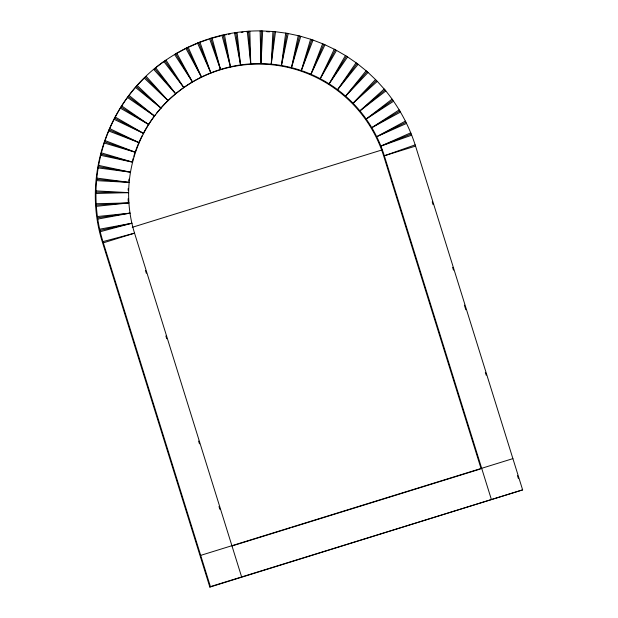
<?xml version="1.0" encoding="UTF-8"?>
<svg xmlns="http://www.w3.org/2000/svg" width="618" height="618" viewBox="0 0 618 618"><rect width="100%" height="100%" fill="white"/><g stroke="black" fill="none" stroke-linecap="round" stroke-linejoin="round"><path stroke-width="0.93" d="M262.673 30.97L261.005 63.615L261.391 30.9C222.58 30.328 183.925 44.156 154.168 69.077M165.987 60.1L183.816 87.532L164.913 60.796C107.64 99.946 81.252 177.351 102.766 243.314L209.85 587.1L210.414 586.629L103.337 242.843C84.936 185.47 101.7 118.911 145.207 77.196L168.05 100.649L144.318 78.123M275.489 31.75L271.263 64.164L272.932 31.518M271.263 64.164L274.214 31.58L261.391 30.9M288.204 33.542L281.445 65.508L285.678 33.102M281.445 65.508L286.953 33.272L274.214 31.58M300.742 36.315L291.495 67.656L298.255 35.682M291.495 67.656L299.514 35.952L286.953 33.272M313.025 40.07L301.352 70.583L310.591 39.243M301.352 70.583L311.827 39.614L299.514 35.952M324.975 44.782L310.947 74.276L322.619 43.762M310.947 74.276L323.817 44.226L311.827 39.614M336.524 50.406L320.217 78.702L334.253 49.208M320.217 78.702L335.412 49.764L323.817 44.226M347.602 56.926L329.124 83.847L345.431 55.55M329.124 83.847L346.543 56.199L335.412 49.764M358.131 64.287L337.59 89.68L356.068 62.75M337.59 89.68L357.127 63.484L346.543 56.199M368.05 72.46L345.586 96.153L366.119 70.761M345.586 96.153L367.115 71.572L357.127 63.484M377.304 81.375L353.04 103.229L375.512 79.537M353.04 103.229L376.439 80.425L367.115 71.572M385.825 90.993L359.923 110.877L384.187 89.023M359.923 110.877L385.045 89.973L376.439 80.425M385.045 89.973C398.68 106.52 409.085 125.655 415.551 146.095L522.635 489.881L209.85 587.1M393.573 101.252L366.188 119.035L392.09 99.15M366.188 119.035L392.87 100.17M400.495 112.082L371.789 127.656L399.174 109.873M371.789 127.656L399.877 110.946M175.11 54.276L186.381 48.158L199.32 42.518M406.544 123.415L376.702 136.686L405.4 121.113M376.702 136.686L406.018 122.24M411.681 135.195L380.889 146.08L410.731 132.808M380.889 146.08L411.256 133.982M200.201 42.209L208.119 39.405M415.126 144.882L384.334 155.767A130.977 130.707 50.3 0 0 220.502 69.455L209.564 38.625M132.244 227.324L382.542 149.765M103.337 242.843L134.554 233.164A130.977 130.707 50.3 0 1 220.502 69.455L212.013 37.868M415.551 146.095L384.334 155.767L491.41 499.56M200.68 555.381L512.894 458.626M232.252 545.887L290.321 527.896M292.167 527.324L480.186 469.062M210.414 586.629L522.635 489.881M210.205 38.671L211.449 38.339M212.345 38.1L221.368 35.69M100.332 231.673L131.889 223.237L99.761 229.17M102.997 241.599L134.554 233.164L241.638 576.957M100 230.429L131.889 223.237M224.782 34.956L226.621 34.616M228.459 34.276L230.29 33.936M97.876 219.066L130.004 213.133L97.505 216.524M97.644 217.799L130.004 213.133M235.226 33.024L236.501 32.893M241.144 32.406L243.005 32.213M246.713 31.827L249.278 31.665M96.423 206.304L128.915 202.913L96.253 203.739M96.284 205.029L128.915 202.913M95.968 193.473L128.637 192.638L95.999 190.9M95.937 192.183L128.637 192.638M266.775 31.688L269.572 31.835M96.524 180.641L129.162 182.38L96.756 178.084M96.593 179.359L129.162 182.38M98.084 167.895L130.491 172.19L98.517 165.369M98.254 166.628L130.491 172.19M100.641 155.319L132.615 162.148L101.267 152.831M100.904 154.067L132.615 162.148M104.179 142.982L135.52 152.298L104.998 140.556M104.542 141.754L135.52 152.298M108.668 130.962L139.189 142.704L109.68 128.606M109.123 129.765L139.189 142.704M114.091 119.336L143.6 133.434L115.28 117.065M114.639 118.177L143.6 133.434M120.41 108.173L148.729 124.542L121.777 106.002M121.051 107.061L148.729 124.542M127.586 97.536L154.539 116.076L129.116 95.481M128.305 96.478L154.539 116.076M135.574 87.501L160.989 108.096L137.258 85.57M136.377 86.505L160.989 108.096M153.782 69.463L175.674 93.781L155.751 67.825M146.157 76.338L168.05 100.649M154.739 68.606L175.674 93.781M163.894 61.576L183.816 87.532M174.6 54.508L192.43 81.939L176.802 53.202M175.674 53.812L192.43 81.939M185.825 48.304L201.453 77.049L188.119 47.169M186.953 47.694L201.453 77.049M197.497 42.997L210.831 72.878L199.884 42.047M198.672 42.48L210.831 72.878M432.214 201.877L433.079 204.643M452.608 267.339L453.465 270.105M464.381 305.137L465.81 309.742M485.339 372.438L486.204 375.203M517.482 475.644L518.347 478.402M481.113 468.776L383.763 156.238A130.977 130.707 50.3 0 0 156.825 112.855M210.769 38.2L220.502 69.455M145.477 270.514L146.335 273.28M165.863 335.968L166.729 338.734M198.602 441.074L199.459 443.84M218.988 506.528L219.846 509.294M221.932 35.218L230.421 66.806L224.434 34.654M223.168 34.886L230.421 66.806M234.531 32.793L240.526 64.936L237.073 32.422M235.79 32.553L240.526 64.936M247.285 31.356L250.738 63.87L249.842 31.194M248.56 31.224L250.738 63.87M260.108 30.931L261.005 63.615M128.243 201.522A130.977 130.707 50.3 0 1 128.127 198.718M128.135 190.313A130.977 130.707 50.3 0 1 128.212 188.444M128.776 180.989A130.977 130.707 50.3 0 1 128.984 179.135M132.522 160.804A130.977 130.707 50.3 0 1 133.272 158.108M133.812 156.315A130.977 130.707 50.3 0 1 134.662 153.65M134.956 152.762A130.977 130.707 50.3 0 1 138.262 144.033M138.625 143.175A130.977 130.707 50.3 0 1 142.179 135.558M143.036 133.905A130.977 130.707 50.3 0 1 147.663 125.802M148.158 125.006A130.977 130.707 50.3 0 1 155.666 114.322"/></g></svg>
